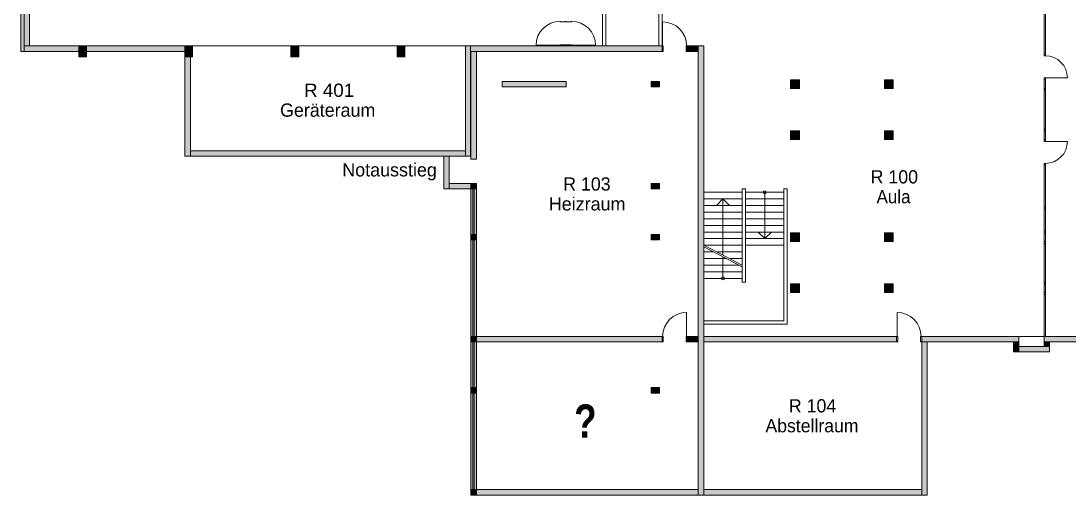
# Model space of a CAD drawing. Header units: inches. Extents: x 4292 to 112850, y 1657 to 73995.
# Drawn here: x 15590 to 63007, y 11840 to 33307 of the extents above; entities that cross this region are included whole.
import ezdxf

# ---------------------------------------------------------------- set-up
doc = ezdxf.new("R2010")
doc.units = ezdxf.units.IN
doc.header["$LTSCALE"] = 300
doc.header["$MEASUREMENT"] = 0
doc.linetypes.add('Volllinie', pattern=[0])
doc.layers.add('Grundebene', color=7, linetype='Continuous')
doc.styles.add('ARIAL', font='arial.ttf', dxfattribs={"height": 0.2})
doc.styles.add('ARIAL-FETT', font='arialbd.ttf', dxfattribs={"height": 0.2})

# ---------------------------------------------------------------- blocks, each defined once
blk = doc.blocks.new('Color_Area-B')
at = {"layer": 'Grundebene', "true_color": 0x000000, "transparency": 33554687}
blk.add_hatch(color=18, dxfattribs=at).paths.add_polyline_path([(44595, 32180), (35930, 32180), (35930, 31930), (44595, 31930)], flags=0)
at = {"layer": 'Grundebene', "color": 18, "linetype": 'Volllinie', "lineweight": 13, "true_color": 0x000000}
blk.add_lwpolyline([(44595, 32180), (35930, 32180), (35930, 31930), (44595, 31930), (44595, 32180)], dxfattribs=at)
blk = doc.blocks.new('Color_Area-D')
at = {"layer": 'Grundebene', "true_color": 0x000000, "transparency": 33554687}
blk.add_hatch(color=18, dxfattribs=at).paths.add_polyline_path([(46230, 32180), (45730, 32180), (45730, 31930), (46230, 31930)], flags=0)
at = {"layer": 'Grundebene', "color": 18, "linetype": 'Volllinie', "lineweight": 13, "true_color": 0x000000}
blk.add_lwpolyline([(46230, 32180), (45730, 32180), (45730, 31930), (46230, 31930), (46230, 32180)], dxfattribs=at)
blk = doc.blocks.new('Color_Area-AF')
at = {"layer": 'Grundebene', "true_color": 0x000000, "transparency": 33554687}
blk.add_hatch(color=18, dxfattribs=at).paths.add_polyline_path([(15730, 38960), (15730, 32180), (15980, 32180), (15980, 38960)], flags=0)
at = {"layer": 'Grundebene', "color": 18, "linetype": 'Volllinie', "lineweight": 13, "true_color": 0x000000}
blk.add_lwpolyline([(15730, 38960), (15730, 32180), (15980, 32180), (15980, 38960), (15730, 38960)], dxfattribs=at)
blk = doc.blocks.new('Color_Area-B1')
at = {"layer": 'Grundebene', "true_color": 0x000000, "transparency": 33554687}
blk.add_hatch(color=18, dxfattribs=at).paths.add_polyline_path([(15730, 31930), (18205, 31930), (18205, 32180), (15730, 32180)], flags=0)
at = {"layer": 'Grundebene', "color": 18, "linetype": 'Volllinie', "lineweight": 13, "true_color": 0x000000}
blk.add_lwpolyline([(15730, 31930), (18205, 31930), (18205, 32180), (15730, 32180), (15730, 31930)], dxfattribs=at)
blk = doc.blocks.new('Color_Area-E5')
at = {"layer": 'Grundebene', "true_color": 0x000000, "transparency": 33554687}
blk.add_hatch(color=18, dxfattribs=at).paths.add_polyline_path([(15590, 38960), (15590, 31930), (15730, 31930), (15730, 38960)], flags=0)
at = {"layer": 'Grundebene', "color": 18, "linetype": 'Volllinie', "lineweight": 13, "true_color": 0x000000}
blk.add_lwpolyline([(15590, 38960), (15590, 31930), (15730, 31930), (15730, 38960), (15590, 38960)], dxfattribs=at)
blk = doc.blocks.new('Color_Area-11B')
at = {"layer": 'Grundebene', "true_color": 0x000000, "transparency": 33554687}
blk.add_hatch(color=18, dxfattribs=at).paths.add_polyline_path([(18205, 31680), (18555, 31680), (18555, 32180), (18205, 32180)], flags=0)
at = {"layer": 'Grundebene', "color": 18, "linetype": 'Volllinie', "lineweight": 13, "true_color": 0x000000}
blk.add_lwpolyline([(18205, 31680), (18555, 31680), (18555, 32180), (18205, 32180), (18205, 31680)], dxfattribs=at)
blk = doc.blocks.new('Color_Area-127')
at = {"layer": 'Grundebene', "true_color": 0x000000, "transparency": 33554687}
blk.add_hatch(color=18, dxfattribs=at).paths.add_polyline_path([(23005, 31680), (23355, 31680), (23355, 32180), (23005, 32180)], flags=0)
at = {"layer": 'Grundebene', "color": 18, "linetype": 'Volllinie', "lineweight": 13, "true_color": 0x000000}
blk.add_lwpolyline([(23005, 31680), (23355, 31680), (23355, 32180), (23005, 32180), (23005, 31680)], dxfattribs=at)
blk = doc.blocks.new('Color_Area-129')
at = {"layer": 'Grundebene', "true_color": 0x000000, "transparency": 33554687}
blk.add_hatch(color=18, dxfattribs=at).paths.add_polyline_path([(27805, 31680), (28155, 31680), (28155, 32180), (27805, 32180)], flags=0)
at = {"layer": 'Grundebene', "color": 18, "linetype": 'Volllinie', "lineweight": 13, "true_color": 0x000000}
blk.add_lwpolyline([(27805, 31680), (28155, 31680), (28155, 32180), (27805, 32180), (27805, 31680)], dxfattribs=at)
blk = doc.blocks.new('Color_Area-12B')
at = {"layer": 'Grundebene', "true_color": 0x000000, "transparency": 33554687}
blk.add_hatch(color=18, dxfattribs=at).paths.add_polyline_path([(32605, 31680), (32955, 31680), (32955, 32180), (32605, 32180)], flags=0)
at = {"layer": 'Grundebene', "color": 18, "linetype": 'Volllinie', "lineweight": 13, "true_color": 0x000000}
blk.add_lwpolyline([(32605, 31680), (32955, 31680), (32955, 32180), (32605, 32180), (32605, 31680)], dxfattribs=at)
blk = doc.blocks.new('Color_Area-16F')
at = {"layer": 'Grundebene', "true_color": 0x000000, "transparency": 33554687}
blk.add_hatch(color=18, dxfattribs=at).paths.add_polyline_path([(46480, 18770), (55205, 18770), (55205, 19020), (46480, 19020)], flags=0)
at = {"layer": 'Grundebene', "color": 18, "linetype": 'Volllinie', "lineweight": 13, "true_color": 0x000000}
blk.add_lwpolyline([(46480, 18770), (55205, 18770), (55205, 19020), (46480, 19020), (46480, 18770)], dxfattribs=at)
blk = doc.blocks.new('Color_Area-171')
at = {"layer": 'Grundebene', "true_color": 0x000000, "transparency": 33554687}
blk.add_hatch(color=18, dxfattribs=at).paths.add_polyline_path([(56340, 18770), (60740, 18770), (60740, 19020), (56340, 19020)], flags=0)
at = {"layer": 'Grundebene', "color": 18, "linetype": 'Volllinie', "lineweight": 13, "true_color": 0x000000}
blk.add_lwpolyline([(56340, 18770), (60740, 18770), (60740, 19020), (56340, 19020), (56340, 18770)], dxfattribs=at)
blk = doc.blocks.new('Color_Area-173')
at = {"layer": 'Grundebene', "true_color": 0x000000, "transparency": 33554687}
blk.add_hatch(color=18, dxfattribs=at).paths.add_polyline_path([(46480, 11840), (46480, 32180), (46230, 32180), (46230, 11840)], flags=0)
at = {"layer": 'Grundebene', "color": 18, "linetype": 'Volllinie', "lineweight": 13, "true_color": 0x000000}
blk.add_lwpolyline([(46480, 11840), (46480, 32180), (46230, 32180), (46230, 11840), (46480, 11840)], dxfattribs=at)
blk = doc.blocks.new('Color_Area-175')
at = {"layer": 'Grundebene', "true_color": 0x000000, "transparency": 33554687}
blk.add_hatch(color=18, dxfattribs=at).paths.add_polyline_path([(36200, 18770), (36200, 19020), (35950, 19020), (35950, 18770)], flags=0)
at = {"layer": 'Grundebene', "color": 18, "linetype": 'Volllinie', "lineweight": 13, "true_color": 0x000000}
blk.add_lwpolyline([(36200, 18770), (36200, 19020), (35950, 19020), (35950, 18770), (36200, 18770)], dxfattribs=at)
blk = doc.blocks.new('Color_Area-177')
at = {"layer": 'Grundebene', "true_color": 0x000000, "transparency": 33554687}
blk.add_hatch(color=18, dxfattribs=at).paths.add_polyline_path([(36200, 27055), (36200, 31930), (35950, 31930), (35950, 27055)], flags=0)
at = {"layer": 'Grundebene', "color": 18, "linetype": 'Volllinie', "lineweight": 13, "true_color": 0x000000}
blk.add_lwpolyline([(36200, 27055), (36200, 31930), (35950, 31930), (35950, 27055), (36200, 27055)], dxfattribs=at)
blk = doc.blocks.new('Color_Area-179')
at = {"layer": 'Grundebene', "true_color": 0x000000, "transparency": 33554687}
blk.add_hatch(color=18, dxfattribs=at).paths.add_polyline_path([(36200, 16710), (36200, 18770), (35950, 18770), (35950, 16710)], flags=0)
at = {"layer": 'Grundebene', "color": 18, "linetype": 'Volllinie', "lineweight": 13, "true_color": 0x000000}
blk.add_lwpolyline([(36200, 16710), (36200, 18770), (35950, 18770), (35950, 16710), (36200, 16710)], dxfattribs=at)
blk = doc.blocks.new('Color_Area-17B')
at = {"layer": 'Grundebene', "true_color": 0x000000, "transparency": 33554687}
blk.add_hatch(color=18, dxfattribs=at).paths.add_polyline_path([(36200, 12090), (36200, 16460), (35950, 16460), (35950, 12090)], flags=0)
at = {"layer": 'Grundebene', "color": 18, "linetype": 'Volllinie', "lineweight": 13, "true_color": 0x000000}
blk.add_lwpolyline([(36200, 12090), (36200, 16460), (35950, 16460), (35950, 12090), (36200, 12090)], dxfattribs=at)
blk = doc.blocks.new('Color_Area-17D')
at = {"layer": 'Grundebene', "true_color": 0x000000, "transparency": 33554687}
blk.add_hatch(color=18, dxfattribs=at).paths.add_polyline_path([(35950, 23640), (36200, 23640), (36200, 25700), (35950, 25700)], flags=0)
at = {"layer": 'Grundebene', "color": 18, "linetype": 'Volllinie', "lineweight": 13, "true_color": 0x000000}
blk.add_lwpolyline([(35950, 23640), (36200, 23640), (36200, 25700), (35950, 25700), (35950, 23640)], dxfattribs=at)
blk = doc.blocks.new('Color_Area-17F')
at = {"layer": 'Grundebene', "true_color": 0x000000, "transparency": 33554687}
blk.add_hatch(color=18, dxfattribs=at).paths.add_polyline_path([(35950, 23390), (35950, 19020), (36200, 19020), (36200, 23390)], flags=0)
at = {"layer": 'Grundebene', "color": 18, "linetype": 'Volllinie', "lineweight": 13, "true_color": 0x000000}
blk.add_lwpolyline([(35950, 23390), (35950, 19020), (36200, 19020), (36200, 23390), (35950, 23390)], dxfattribs=at)
blk = doc.blocks.new('Color_Area-181')
at = {"layer": 'Grundebene', "true_color": 0x000000, "transparency": 33554687}
blk.add_hatch(color=18, dxfattribs=at).paths.add_polyline_path([(44595, 19020), (36200, 19020), (36200, 18770), (44595, 18770)], flags=0)
at = {"layer": 'Grundebene', "color": 18, "linetype": 'Volllinie', "lineweight": 13, "true_color": 0x000000}
blk.add_lwpolyline([(44595, 19020), (36200, 19020), (36200, 18770), (44595, 18770), (44595, 19020)], dxfattribs=at)
blk = doc.blocks.new('Color_Area-183')
at = {"layer": 'Grundebene', "true_color": 0x000000, "transparency": 33554687}
blk.add_hatch(color=18, dxfattribs=at).paths.add_polyline_path([(46230, 19020), (45730, 19020), (45730, 18770), (46230, 18770)], flags=0)
at = {"layer": 'Grundebene', "color": 18, "linetype": 'Volllinie', "lineweight": 13, "true_color": 0x000000}
blk.add_lwpolyline([(46230, 19020), (45730, 19020), (45730, 18770), (46230, 18770), (46230, 19020)], dxfattribs=at)
blk = doc.blocks.new('Color_Area-185')
at = {"layer": 'Grundebene', "true_color": 0x000000, "transparency": 33554687}
blk.add_hatch(color=18, dxfattribs=at).paths.add_polyline_path([(34970, 25700), (35950, 25700), (35950, 25950), (34970, 25950)], flags=0)
at = {"layer": 'Grundebene', "color": 18, "linetype": 'Volllinie', "lineweight": 13, "true_color": 0x000000}
blk.add_lwpolyline([(34970, 25700), (35950, 25700), (35950, 25950), (34970, 25950), (34970, 25700)], dxfattribs=at)
blk = doc.blocks.new('Color_Area-187')
at = {"layer": 'Grundebene', "true_color": 0x000000, "transparency": 33554687}
blk.add_hatch(color=18, dxfattribs=at).paths.add_polyline_path([(36200, 25700), (36200, 25950), (35950, 25950), (35950, 25700)], flags=0)
at = {"layer": 'Grundebene', "color": 18, "linetype": 'Volllinie', "lineweight": 13, "true_color": 0x000000}
blk.add_lwpolyline([(36200, 25700), (36200, 25950), (35950, 25950), (35950, 25700), (36200, 25700)], dxfattribs=at)
blk = doc.blocks.new('Color_Area-189')
at = {"layer": 'Grundebene', "true_color": 0x000000, "transparency": 33554687}
blk.add_hatch(color=18, dxfattribs=at).paths.add_polyline_path([(23255, 27180), (35700, 27180), (35700, 27430), (23255, 27430)], flags=0)
at = {"layer": 'Grundebene', "color": 18, "linetype": 'Volllinie', "lineweight": 13, "true_color": 0x000000}
blk.add_lwpolyline([(23255, 27180), (35700, 27180), (35700, 27430), (23255, 27430), (23255, 27180)], dxfattribs=at)
blk = doc.blocks.new('Color_Area-18B')
at = {"layer": 'Grundebene', "true_color": 0x000000, "transparency": 33554687}
blk.add_hatch(color=18, dxfattribs=at).paths.add_polyline_path([(34720, 27180), (34720, 25700), (34970, 25700), (34970, 27180)], flags=0)
at = {"layer": 'Grundebene', "color": 18, "linetype": 'Volllinie', "lineweight": 13, "true_color": 0x000000}
blk.add_lwpolyline([(34720, 27180), (34720, 25700), (34970, 25700), (34970, 27180), (34720, 27180)], dxfattribs=at)
blk = doc.blocks.new('Color_Area-197')
at = {"layer": 'Grundebene', "true_color": 0x000000, "transparency": 33554687}
blk.add_hatch(color=18, dxfattribs=at).paths.add_polyline_path([(61875, 18770), (63730, 18770), (63730, 19020), (61875, 19020)], flags=0)
at = {"layer": 'Grundebene', "color": 18, "linetype": 'Volllinie', "lineweight": 13, "true_color": 0x000000}
blk.add_lwpolyline([(61875, 18770), (63730, 18770), (63730, 19020), (61875, 19020), (61875, 18770)], dxfattribs=at)
blk = doc.blocks.new('Color_Area-1B7')
at = {"layer": 'Grundebene', "true_color": 0x000000, "transparency": 33554687}
blk.add_hatch(color=18, dxfattribs=at).paths.add_polyline_path([(55055, 23315), (55055, 23715), (54655, 23715), (54655, 23315)], flags=0)
at = {"layer": 'Grundebene', "color": 18, "linetype": 'Volllinie', "lineweight": 13, "true_color": 0x000000}
blk.add_lwpolyline([(55055, 23315), (55055, 23715), (54655, 23715), (54655, 23315), (55055, 23315)], dxfattribs=at)
blk = doc.blocks.new('Color_Area-1B9')
at = {"layer": 'Grundebene', "true_color": 0x000000, "transparency": 33554687}
blk.add_hatch(color=18, dxfattribs=at).paths.add_polyline_path([(54655, 21405), (54655, 21005), (55055, 21005), (55055, 21405)], flags=0)
at = {"layer": 'Grundebene', "color": 18, "linetype": 'Volllinie', "lineweight": 13, "true_color": 0x000000}
blk.add_lwpolyline([(54655, 21405), (54655, 21005), (55055, 21005), (55055, 21405), (54655, 21405)], dxfattribs=at)
blk = doc.blocks.new('Color_Area-1BB')
at = {"layer": 'Grundebene', "true_color": 0x000000, "transparency": 33554687}
blk.add_hatch(color=18, dxfattribs=at).paths.add_polyline_path([(50805, 23315), (50805, 23715), (50405, 23715), (50405, 23315)], flags=0)
at = {"layer": 'Grundebene', "color": 18, "linetype": 'Volllinie', "lineweight": 13, "true_color": 0x000000}
blk.add_lwpolyline([(50805, 23315), (50805, 23715), (50405, 23715), (50405, 23315), (50805, 23315)], dxfattribs=at)
blk = doc.blocks.new('Color_Area-1BD')
at = {"layer": 'Grundebene', "true_color": 0x000000, "transparency": 33554687}
blk.add_hatch(color=18, dxfattribs=at).paths.add_polyline_path([(50805, 21005), (50805, 21405), (50405, 21405), (50405, 21005)], flags=0)
at = {"layer": 'Grundebene', "color": 18, "linetype": 'Volllinie', "lineweight": 13, "true_color": 0x000000}
blk.add_lwpolyline([(50805, 21005), (50805, 21405), (50405, 21405), (50405, 21005), (50805, 21005)], dxfattribs=at)
blk = doc.blocks.new('Color_Area-1C3')
at = {"layer": 'Grundebene', "true_color": 0x000000, "transparency": 33554687}
blk.add_hatch(color=18, dxfattribs=at).paths.add_polyline_path([(55055, 30245), (55055, 30645), (54655, 30645), (54655, 30245)], flags=0)
at = {"layer": 'Grundebene', "color": 18, "linetype": 'Volllinie', "lineweight": 13, "true_color": 0x000000}
blk.add_lwpolyline([(55055, 30245), (55055, 30645), (54655, 30645), (54655, 30245), (55055, 30245)], dxfattribs=at)
blk = doc.blocks.new('Color_Area-1C5')
at = {"layer": 'Grundebene', "true_color": 0x000000, "transparency": 33554687}
blk.add_hatch(color=18, dxfattribs=at).paths.add_polyline_path([(54655, 28335), (54655, 27935), (55055, 27935), (55055, 28335)], flags=0)
at = {"layer": 'Grundebene', "color": 18, "linetype": 'Volllinie', "lineweight": 13, "true_color": 0x000000}
blk.add_lwpolyline([(54655, 28335), (54655, 27935), (55055, 27935), (55055, 28335), (54655, 28335)], dxfattribs=at)
blk = doc.blocks.new('Color_Area-1C7')
at = {"layer": 'Grundebene', "true_color": 0x000000, "transparency": 33554687}
blk.add_hatch(color=18, dxfattribs=at).paths.add_polyline_path([(50805, 30245), (50805, 30645), (50405, 30645), (50405, 30245)], flags=0)
at = {"layer": 'Grundebene', "color": 18, "linetype": 'Volllinie', "lineweight": 13, "true_color": 0x000000}
blk.add_lwpolyline([(50805, 30245), (50805, 30645), (50405, 30645), (50405, 30245), (50805, 30245)], dxfattribs=at)
blk = doc.blocks.new('Color_Area-1C9')
at = {"layer": 'Grundebene', "true_color": 0x000000, "transparency": 33554687}
blk.add_hatch(color=18, dxfattribs=at).paths.add_polyline_path([(50805, 27935), (50805, 28335), (50405, 28335), (50405, 27935)], flags=0)
at = {"layer": 'Grundebene', "color": 18, "linetype": 'Volllinie', "lineweight": 13, "true_color": 0x000000}
blk.add_lwpolyline([(50805, 27935), (50805, 28335), (50405, 28335), (50405, 27935), (50805, 27935)], dxfattribs=at)
blk = doc.blocks.new('Color_Area-1DB')
at = {"layer": 'Grundebene', "true_color": 0x000000, "transparency": 33554687}
blk.add_hatch(color=18, dxfattribs=at).paths.add_polyline_path([(18555, 31930), (23005, 31930), (23005, 32180), (18555, 32180)], flags=0)
at = {"layer": 'Grundebene', "color": 18, "linetype": 'Volllinie', "lineweight": 13, "true_color": 0x000000}
blk.add_lwpolyline([(18555, 31930), (23005, 31930), (23005, 32180), (18555, 32180), (18555, 31930)], dxfattribs=at)
blk = doc.blocks.new('Color_Area-1DF')
at = {"layer": 'Grundebene', "true_color": 0x000000, "transparency": 33554687}
blk.add_hatch(color=18, dxfattribs=at).paths.add_polyline_path([(23005, 31680), (23005, 27180), (23255, 27180), (23255, 31680)], flags=0)
at = {"layer": 'Grundebene', "color": 18, "linetype": 'Volllinie', "lineweight": 13, "true_color": 0x000000}
blk.add_lwpolyline([(23005, 31680), (23005, 27180), (23255, 27180), (23255, 31680), (23005, 31680)], dxfattribs=at)
blk = doc.blocks.new('Color_Area-1E1')
at = {"layer": 'Grundebene', "true_color": 0x000000, "transparency": 33554687}
blk.add_hatch(color=18, dxfattribs=at).paths.add_polyline_path([(44480, 25700), (44480, 25950), (44095, 25950), (44095, 25700)], flags=0)
at = {"layer": 'Grundebene', "color": 18, "linetype": 'Volllinie', "lineweight": 13, "true_color": 0x000000}
blk.add_lwpolyline([(44480, 25700), (44480, 25950), (44095, 25950), (44095, 25700), (44480, 25700)], dxfattribs=at)
blk = doc.blocks.new('Color_Area-1E3')
at = {"layer": 'Grundebene', "true_color": 0x000000, "transparency": 33554687}
blk.add_hatch(color=18, dxfattribs=at).paths.add_polyline_path([(44480, 23390), (44480, 23640), (44095, 23640), (44095, 23390)], flags=0)
at = {"layer": 'Grundebene', "color": 18, "linetype": 'Volllinie', "lineweight": 13, "true_color": 0x000000}
blk.add_lwpolyline([(44480, 23390), (44480, 23640), (44095, 23640), (44095, 23390), (44480, 23390)], dxfattribs=at)
blk = doc.blocks.new('Color_Area-1E5')
at = {"layer": 'Grundebene', "true_color": 0x000000, "transparency": 33554687}
blk.add_hatch(color=18, dxfattribs=at).paths.add_polyline_path([(44480, 16460), (44480, 16710), (44095, 16710), (44095, 16460)], flags=0)
at = {"layer": 'Grundebene', "color": 18, "linetype": 'Volllinie', "lineweight": 13, "true_color": 0x000000}
blk.add_lwpolyline([(44480, 16460), (44480, 16710), (44095, 16710), (44095, 16460), (44480, 16460)], dxfattribs=at)
blk = doc.blocks.new('Color_Area-1E7')
at = {"layer": 'Grundebene', "true_color": 0x000000, "transparency": 33554687}
blk.add_hatch(color=18, dxfattribs=at).paths.add_polyline_path([(35700, 32180), (35700, 27180), (35930, 27180), (35930, 32180)], flags=0)
at = {"layer": 'Grundebene', "color": 18, "linetype": 'Volllinie', "lineweight": 13, "true_color": 0x000000}
blk.add_lwpolyline([(35700, 32180), (35700, 27180), (35930, 27180), (35930, 32180), (35700, 32180)], dxfattribs=at)
blk = doc.blocks.new('Color_Area-1E9')
at = {"layer": 'Grundebene', "true_color": 0x000000, "transparency": 33554687}
blk.add_hatch(color=18, dxfattribs=at).paths.add_polyline_path([(44480, 30320), (44480, 30570), (44095, 30570), (44095, 30320)], flags=0)
at = {"layer": 'Grundebene', "color": 18, "linetype": 'Volllinie', "lineweight": 13, "true_color": 0x000000}
blk.add_lwpolyline([(44480, 30320), (44480, 30570), (44095, 30570), (44095, 30320), (44480, 30320)], dxfattribs=at)
blk = doc.blocks.new('Color_Area-1EB')
at = {"layer": 'Grundebene', "true_color": 0x000000, "transparency": 33554687}
blk.add_hatch(color=18, dxfattribs=at).paths.add_polyline_path([(40250, 30570), (37355, 30570), (37355, 30320), (40250, 30320)], flags=0)
at = {"layer": 'Grundebene', "color": 18, "linetype": 'Volllinie', "lineweight": 13, "true_color": 0x000000}
blk.add_lwpolyline([(40250, 30570), (37355, 30570), (37355, 30320), (40250, 30320), (40250, 30570)], dxfattribs=at)
blk = doc.blocks.new('Color_Area-1ED')
at = {"layer": 'Grundebene', "true_color": 0x000000, "transparency": 33554687}
blk.add_hatch(color=18, dxfattribs=at).paths.add_polyline_path([(36200, 16460), (36200, 16710), (35950, 16710), (35950, 16460)], flags=0)
at = {"layer": 'Grundebene', "color": 18, "linetype": 'Volllinie', "lineweight": 13, "true_color": 0x000000}
blk.add_lwpolyline([(36200, 16460), (36200, 16710), (35950, 16710), (35950, 16460), (36200, 16460)], dxfattribs=at)
blk = doc.blocks.new('Color_Area-1EF')
at = {"layer": 'Grundebene', "true_color": 0x000000, "transparency": 33554687}
blk.add_hatch(color=18, dxfattribs=at).paths.add_polyline_path([(36200, 11840), (46230, 11840), (46230, 12090), (36200, 12090)], flags=0)
at = {"layer": 'Grundebene', "color": 18, "linetype": 'Volllinie', "lineweight": 13, "true_color": 0x000000}
blk.add_lwpolyline([(36200, 11840), (46230, 11840), (46230, 12090), (36200, 12090), (36200, 11840)], dxfattribs=at)
blk = doc.blocks.new('Color_Area-1F1')
at = {"layer": 'Grundebene', "true_color": 0x000000, "transparency": 33554687}
blk.add_hatch(color=18, dxfattribs=at).paths.add_polyline_path([(56340, 11840), (56340, 12090), (46480, 12090), (46480, 11840)], flags=0)
at = {"layer": 'Grundebene', "color": 18, "linetype": 'Volllinie', "lineweight": 13, "true_color": 0x000000}
blk.add_lwpolyline([(56340, 11840), (56340, 12090), (46480, 12090), (46480, 11840), (56340, 11840)], dxfattribs=at)
blk = doc.blocks.new('Color_Area-1F3')
at = {"layer": 'Grundebene', "true_color": 0x000000, "transparency": 33554687}
blk.add_hatch(color=18, dxfattribs=at).paths.add_polyline_path([(36200, 11840), (36200, 12090), (35950, 12090), (35950, 11840)], flags=0)
at = {"layer": 'Grundebene', "color": 18, "linetype": 'Volllinie', "lineweight": 13, "true_color": 0x000000}
blk.add_lwpolyline([(36200, 11840), (36200, 12090), (35950, 12090), (35950, 11840), (36200, 11840)], dxfattribs=at)
blk = doc.blocks.new('Color_Area-213')
at = {"layer": 'Grundebene', "true_color": 0x000000, "transparency": 33554687}
blk.add_hatch(color=18, dxfattribs=at).paths.add_polyline_path([(36200, 23390), (36200, 23640), (35950, 23640), (35950, 23390)], flags=0)
at = {"layer": 'Grundebene', "color": 18, "linetype": 'Volllinie', "lineweight": 13, "true_color": 0x000000}
blk.add_lwpolyline([(36200, 23390), (36200, 23640), (35950, 23640), (35950, 23390), (36200, 23390)], dxfattribs=at)
blk = doc.blocks.new('Color_Area-215')
at = {"layer": 'Grundebene', "true_color": 0x000000, "transparency": 33554687}
blk.add_hatch(color=18, dxfattribs=at).paths.add_polyline_path([(60490, 18770), (60490, 18320), (60740, 18320), (60740, 18770)], flags=0)
at = {"layer": 'Grundebene', "color": 18, "linetype": 'Volllinie', "lineweight": 13, "true_color": 0x000000}
blk.add_lwpolyline([(60490, 18770), (60490, 18320), (60740, 18320), (60740, 18770), (60490, 18770)], dxfattribs=at)
blk = doc.blocks.new('Color_Area-217')
at = {"layer": 'Grundebene', "true_color": 0x000000, "transparency": 33554687}
blk.add_hatch(color=18, dxfattribs=at).paths.add_polyline_path([(62125, 18570), (60740, 18570), (60740, 18320), (62125, 18320)], flags=0)
at = {"layer": 'Grundebene', "color": 18, "linetype": 'Volllinie', "lineweight": 13, "true_color": 0x000000}
blk.add_lwpolyline([(62125, 18570), (60740, 18570), (60740, 18320), (62125, 18320), (62125, 18570)], dxfattribs=at)
blk = doc.blocks.new('Color_Area-219')
at = {"layer": 'Grundebene', "true_color": 0x000000, "transparency": 33554687}
blk.add_hatch(color=18, dxfattribs=at).paths.add_polyline_path([(61875, 18770), (61875, 18570), (62125, 18570), (62125, 18770)], flags=0)
at = {"layer": 'Grundebene', "color": 18, "linetype": 'Volllinie', "lineweight": 13, "true_color": 0x000000}
blk.add_lwpolyline([(61875, 18770), (61875, 18570), (62125, 18570), (62125, 18770), (61875, 18770)], dxfattribs=at)
blk = doc.blocks.new('Color_Area-21B')
at = {"layer": 'Grundebene', "true_color": 0x000000, "transparency": 33554687}
blk.add_hatch(color=18, dxfattribs=at).paths.add_polyline_path([(56340, 18770), (56340, 11840), (56590, 11840), (56590, 18770)], flags=0)
at = {"layer": 'Grundebene', "color": 18, "linetype": 'Volllinie', "lineweight": 13, "true_color": 0x000000}
blk.add_lwpolyline([(56340, 18770), (56340, 11840), (56590, 11840), (56590, 18770), (56340, 18770)], dxfattribs=at)

msp = doc.modelspace()

# ---------------------------------------------------------------- linework, layer by layer
at = {"layer": 'Grundebene', "color": 18, "linetype": 'Volllinie', "lineweight": 13, "true_color": 0x000000}
for p, q in [((15730, 38960), (15730, 32180)), ((15730, 32180), (15730, 38960)), ((15980, 32180), (15980, 38960)), ((15590, 38820), (15590, 31930)), ((61875, 31725), (61875, 35345)), ((61935, 31725), (61935, 35345)), ((41905, 33855), (41905, 32180)), ((42055, 33705), (42055, 32180)), ((44445, 33705), (44445, 32180)), ((44595, 33855), (44595, 32180)), ((39980, 33299), (39980, 33264)), ((39980, 33264), (40230, 33264)), ((40230, 33264), (40230, 33299)), ((40250, 33265), (40250, 33300)), ((40500, 33265), (40250, 33265)), ((40500, 33300), (40500, 33265)), ((44620, 32180), (44620, 33265)), ((15590, 31930), (15730, 31930)), ((15730, 32180), (15730, 31930)), ((15730, 31930), (15730, 32180)), ((15730, 31930), (18205, 31930)), ((36000, 32180), (15930, 32180)), ((18205, 32180), (15980, 32180)), ((18205, 31930), (18205, 32180)), ((18555, 32180), (18205, 32180)), ((18205, 32180), (18205, 31680)), ((18555, 31680), (18555, 32180)), ((23005, 32180), (18555, 32180)), ((18555, 32180), (18555, 31930)), ((18555, 31930), (23005, 31930)), ((23355, 32180), (23005, 32180)), ((23005, 32180), (23005, 31680)), ((23005, 31930), (23005, 32180)), ((23355, 31680), (23355, 32180)), ((28155, 32180), (27805, 32180)), ((27805, 32180), (27805, 31680)), ((28155, 31680), (28155, 32180)), ((32955, 32180), (32605, 32180)), ((32605, 32180), (32605, 31680)), ((32955, 31680), (32955, 32180)), ((35700, 32180), (35700, 27430)), ((35930, 32180), (35700, 32180)), ((39980, 32180), (35930, 32180)), ((35930, 31930), (35950, 31930)), ((35930, 27180), (35930, 31930)), ((35950, 31930), (36200, 31930)), ((36200, 31930), (35950, 31930)), ((35950, 31930), (35950, 27055)), ((36200, 31930), (44595, 31930)), ((36200, 27055), (36200, 31930)), ((39980, 32205), (38896, 32205)), ((39980, 32195), (39980, 32230)), ((39980, 32230), (40230, 32230)), ((40230, 32180), (39980, 32180)), ((40230, 32230), (40230, 32195)), ((44595, 32180), (40230, 32180)), ((40500, 32231), (40250, 32231)), ((40250, 32231), (40250, 32196)), ((40500, 32196), (40500, 32231)), ((41584, 32206), (40500, 32206)), ((44595, 32180), (44595, 31930)), ((44610, 32180), (44645, 32180)), ((44645, 31930), (44610, 31930)), ((44645, 32180), (44645, 31930)), ((45715, 32180), (45680, 32180)), ((45680, 32180), (45680, 31930)), ((45680, 31930), (45715, 31930)), ((45730, 31930), (45730, 32180)), ((46230, 32180), (45730, 32180)), ((45730, 31930), (46230, 31930)), ((46480, 32180), (46230, 32180)), ((46230, 31930), (46230, 19020)), ((46480, 19020), (46480, 32180)), ((61935, 31805), (61875, 31805)), ((61875, 31805), (61875, 31725)), ((61935, 31725), (61935, 31805)), ((18205, 31680), (18555, 31680)), ((23005, 31680), (23355, 31680)), ((23005, 31680), (23005, 27180)), ((23255, 31680), (23005, 31680)), ((23255, 27430), (23255, 31680)), ((27805, 31680), (28155, 31680)), ((32605, 31680), (32955, 31680)), ((61875, 31725), (61935, 31725)), ((40250, 30570), (37355, 30570)), ((37355, 30570), (37355, 30320)), ((40250, 30320), (40250, 30570)), ((44480, 30570), (44095, 30570)), ((44095, 30570), (44095, 30320)), ((44480, 30570), (44095, 30570)), ((44095, 30570), (44095, 30320)), ((44480, 30320), (44480, 30570)), ((44480, 30320), (44480, 30570)), ((50805, 30645), (50405, 30645)), ((50405, 30645), (50405, 30245)), ((50805, 30245), (50805, 30645)), ((55055, 30645), (54655, 30645)), ((54655, 30645), (54655, 30245)), ((55055, 30245), (55055, 30645)), ((61935, 30725), (61875, 30725)), ((61875, 30725), (61875, 30645)), ((61875, 27855), (61875, 30725)), ((61875, 30645), (61935, 30645)), ((61935, 30645), (61935, 30725)), ((61935, 30725), (62935, 30725)), ((61935, 27855), (61935, 30725)), ((37355, 30320), (40250, 30320)), ((44095, 30320), (44480, 30320)), ((44095, 30320), (44480, 30320)), ((50405, 30245), (50805, 30245)), ((54655, 30245), (55055, 30245)), ((61935, 30245), (61875, 30245)), ((61875, 30245), (61875, 30165)), ((61875, 30165), (61935, 30165)), ((61935, 30165), (61935, 30245)), ((50805, 28335), (50405, 28335)), ((50405, 28335), (50405, 27935)), ((50805, 27935), (50805, 28335)), ((54655, 28335), (54655, 27935)), ((55055, 28335), (54655, 28335)), ((55055, 27935), (55055, 28335)), ((61935, 28415), (61875, 28415)), ((61875, 28415), (61875, 28335)), ((61875, 28335), (61935, 28335)), ((61935, 28335), (61935, 28415)), ((50405, 27935), (50805, 27935)), ((54655, 27935), (55055, 27935)), ((61935, 27935), (61875, 27935)), ((61875, 27935), (61875, 27855)), ((61875, 27855), (61935, 27855)), ((61935, 27855), (61935, 27935)), ((61935, 27855), (62935, 27855)), ((23005, 27180), (23255, 27180)), ((35700, 27430), (23255, 27430)), ((23255, 27180), (34720, 27180)), ((34720, 27180), (34970, 27180)), ((34720, 27180), (34720, 25700)), ((34970, 27180), (34720, 27180)), ((34970, 27180), (35700, 27180)), ((34970, 25950), (34970, 27180)), ((35700, 27180), (35930, 27180)), ((36200, 27055), (35950, 27055)), ((61875, 26855), (61875, 26775)), ((61935, 26855), (61875, 26855)), ((61875, 19020), (61875, 26855)), ((61875, 26775), (61935, 26775)), ((61935, 26775), (61935, 26855)), ((61935, 19020), (61935, 26855)), ((34720, 25700), (34970, 25700)), ((35950, 25950), (34970, 25950)), ((34970, 25700), (35950, 25700)), ((35950, 25700), (35950, 25950)), ((36200, 25950), (35950, 25950)), ((35950, 25950), (35950, 25700)), ((36200, 25700), (35950, 25700)), ((35950, 25700), (35950, 23640)), ((35950, 25700), (36200, 25700)), ((36090, 25700), (36030, 25700)), ((36030, 25700), (36030, 23640)), ((36090, 23640), (36090, 25700)), ((36200, 25700), (36200, 25950)), ((36200, 23640), (36200, 25700)), ((44480, 25950), (44095, 25950)), ((44095, 25950), (44095, 25700)), ((44480, 25950), (44095, 25950)), ((44095, 25950), (44095, 25700)), ((44095, 25700), (44480, 25700)), ((44095, 25700), (44480, 25700)), ((44480, 25700), (44480, 25950)), ((44480, 25700), (44480, 25950)), ((48220, 25700), (48370, 25700)), ((48220, 25700), (48220, 21480)), ((48370, 25700), (48370, 21480)), ((50255, 25700), (50105, 25700)), ((50105, 25700), (50105, 19730)), ((50255, 19580), (50255, 25700)), ((48220, 25550), (46480, 25550)), ((48220, 25550), (46480, 25550)), ((48220, 25250), (46480, 25250)), ((47350, 25250), (47050, 24950)), ((47350, 25250), (47650, 24950)), ((47350, 22700), (47350, 25250)), ((50105, 25550), (48370, 25550)), ((50105, 25250), (48370, 25250)), ((49240, 25550), (49240, 23450)), ((48220, 24950), (46480, 24950)), ((50105, 24950), (48370, 24950)), ((61935, 24875), (61875, 24875)), ((61875, 24875), (61875, 24795)), ((61875, 24795), (61935, 24795)), ((61935, 24795), (61935, 24875)), ((48220, 24650), (46480, 24650)), ((48220, 24350), (46480, 24350)), ((50105, 24650), (48370, 24650)), ((50105, 24350), (48370, 24350)), ((48220, 24050), (46480, 24050)), ((48220, 23750), (46480, 23750)), ((50105, 24050), (48370, 24050)), ((50105, 23750), (48370, 23750)), ((49240, 23450), (48940, 23750)), ((49240, 23450), (49540, 23750)), ((50805, 23715), (50405, 23715)), ((50405, 23715), (50405, 23315)), ((50805, 23315), (50805, 23715)), ((55055, 23715), (54655, 23715)), ((54655, 23715), (54655, 23315)), ((55055, 23315), (55055, 23715)), ((61935, 23795), (61875, 23795)), ((61875, 23795), (61875, 23715)), ((61875, 23715), (61935, 23715)), ((61935, 23715), (61935, 23795)), ((35950, 23640), (36200, 23640)), ((36200, 23640), (35950, 23640)), ((35950, 23640), (35950, 23390)), ((36200, 23390), (35950, 23390)), ((35950, 23390), (35950, 19020)), ((35950, 23390), (36200, 23390)), ((36030, 23640), (36090, 23640)), ((36090, 23390), (36030, 23390)), ((36030, 23390), (36030, 19020)), ((36090, 19020), (36090, 23390)), ((36200, 23390), (36200, 23640)), ((36200, 19020), (36200, 23390)), ((44480, 23640), (44095, 23640)), ((44095, 23640), (44095, 23390)), ((44480, 23640), (44095, 23640)), ((44095, 23640), (44095, 23390)), ((44095, 23390), (44480, 23390)), ((44095, 23390), (44480, 23390)), ((44480, 23390), (44480, 23640)), ((44480, 23390), (44480, 23640)), ((48220, 23450), (46480, 23450)), ((50105, 23450), (48370, 23450)), ((50405, 23315), (50805, 23315)), ((54655, 23315), (55055, 23315)), ((61935, 23315), (61875, 23315)), ((61875, 23315), (61875, 23235)), ((61875, 23235), (61935, 23235)), ((61935, 23235), (61935, 23315)), ((48220, 23150), (46480, 23150)), ((46480, 23150), (48220, 22250)), ((46480, 23080), (48220, 22180)), ((46924, 22850), (46480, 22850)), ((48220, 22850), (47060, 22850)), ((50105, 23150), (48370, 23150)), ((47504, 22550), (46480, 22550)), ((47350, 21650), (47350, 22630)), ((48220, 22550), (47640, 22550)), ((48084, 22250), (46480, 22250)), ((48220, 21950), (46480, 21950)), ((48220, 21650), (46480, 21650)), ((48370, 21480), (48220, 21480)), ((50805, 21405), (50405, 21405)), ((50405, 21405), (50405, 21005)), ((50805, 21005), (50805, 21405)), ((54655, 21405), (54655, 21005)), ((55055, 21405), (54655, 21405)), ((55055, 21005), (55055, 21405)), ((61935, 21485), (61875, 21485)), ((61875, 21485), (61875, 21405)), ((61875, 21405), (61935, 21405)), ((61935, 21405), (61935, 21485)), ((50405, 21005), (50805, 21005)), ((54655, 21005), (55055, 21005)), ((61935, 21005), (61875, 21005)), ((61875, 21005), (61875, 20925)), ((61875, 20925), (61935, 20925)), ((61935, 20925), (61935, 21005)), ((45705, 19020), (45705, 20105)), ((55230, 19020), (55230, 20105)), ((50105, 19730), (46480, 19730)), ((50255, 19580), (46480, 19580)), ((36200, 19020), (35950, 19020)), ((35950, 19020), (35950, 18770)), ((35950, 19020), (36200, 19020)), ((36030, 19020), (36090, 19020)), ((36200, 18770), (36200, 19020)), ((44595, 19020), (36200, 19020)), ((36200, 19020), (36200, 18770)), ((44595, 19020), (44595, 18770)), ((44610, 19020), (44645, 19020)), ((44645, 19020), (44645, 18770)), ((45715, 19020), (45680, 19020)), ((45680, 19020), (45680, 18770)), ((45730, 18770), (45730, 19020)), ((46230, 19020), (45730, 19020)), ((46230, 19020), (46230, 18770)), ((46230, 18770), (46230, 19020)), ((55205, 19020), (46480, 19020)), ((46480, 19020), (46480, 18770)), ((46480, 18770), (46480, 19020)), ((55205, 19020), (55205, 18770)), ((55220, 19020), (55255, 19020)), ((55255, 19020), (55255, 18770)), ((56325, 19020), (56290, 19020)), ((56290, 19020), (56290, 18770)), ((56340, 18770), (56340, 19020)), ((60740, 19020), (56340, 19020)), ((61875, 19020), (60740, 19020)), ((60740, 18770), (60740, 19020)), ((61935, 19100), (61875, 19100)), ((61875, 19100), (61875, 19020)), ((61875, 19020), (61935, 19020)), ((63730, 19020), (61875, 19020)), ((61875, 19020), (61875, 18770)), ((61935, 19020), (61935, 19100)), ((35950, 18770), (36200, 18770)), ((36200, 18770), (35950, 18770)), ((35950, 18770), (35950, 16710)), ((36090, 18770), (36030, 18770)), ((36030, 18770), (36030, 16710)), ((36090, 16710), (36090, 18770)), ((36200, 16710), (36200, 18770)), ((36200, 18770), (44595, 18770)), ((44645, 18770), (44610, 18770)), ((45680, 18770), (45715, 18770)), ((45730, 18770), (46230, 18770)), ((46230, 18770), (46230, 12090)), ((46480, 18770), (55205, 18770)), ((46480, 12090), (46480, 18770)), ((55255, 18770), (55220, 18770)), ((56290, 18770), (56325, 18770)), ((56340, 18770), (56340, 12090)), ((56590, 18770), (60490, 18770)), ((56590, 11840), (56590, 18770)), ((60490, 18770), (60490, 18320)), ((60740, 18570), (60740, 18770)), ((61875, 18570), (60740, 18570)), ((61875, 18770), (61875, 18570)), ((62125, 18770), (63730, 18770)), ((62125, 18570), (62125, 18770)), ((62125, 18320), (62125, 18570)), ((60490, 18320), (60740, 18320)), ((60740, 18320), (62125, 18320)), ((35950, 16710), (36200, 16710)), ((36200, 16710), (35950, 16710)), ((35950, 16710), (35950, 16460)), ((36030, 16710), (36090, 16710)), ((36200, 16460), (36200, 16710)), ((44480, 16710), (44095, 16710)), ((44095, 16710), (44095, 16460)), ((44480, 16710), (44095, 16710)), ((44095, 16710), (44095, 16460)), ((44480, 16460), (44480, 16710)), ((44480, 16460), (44480, 16710)), ((35950, 16460), (35950, 12090)), ((36200, 16460), (35950, 16460)), ((35950, 16460), (36200, 16460)), ((36090, 16460), (36030, 16460)), ((36030, 16460), (36030, 12090)), ((36090, 12090), (36090, 16460)), ((36200, 12090), (36200, 16460)), ((44095, 16460), (44480, 16460)), ((44095, 16460), (44480, 16460)), ((35950, 12090), (36200, 12090)), ((36200, 12090), (35950, 12090)), ((35950, 12090), (35950, 11840)), ((36030, 12090), (36090, 12090)), ((46230, 12090), (36200, 12090)), ((36200, 12090), (36200, 11840)), ((36200, 11840), (36200, 12090)), ((46230, 12090), (46230, 11840)), ((46230, 11840), (46230, 12090)), ((46480, 11840), (46480, 12090)), ((56340, 12090), (46480, 12090)), ((46480, 12090), (46480, 11840)), ((35950, 11840), (36200, 11840)), ((36200, 11840), (46230, 11840)), ((46230, 11840), (46480, 11840)), ((46480, 11840), (56340, 11840)), ((56340, 11840), (56590, 11840))]:
    msp.add_line(p, q, dxfattribs=at)
for centre, radius in [((61935, 30725), 0.0001), ((49240, 25550), 69), ((47350, 21650), 69)]:
    msp.add_circle(centre, radius, dxfattribs=at)
for centre, radius, start, end in [((39980, 32205), 1084, 90, 180), ((40500, 32206), 1084, 0, 90), ((44620, 32180), 1085, 0, 90), ((61935, 30725), 1000, 360, 90), ((61935, 27855), 1000, 270, 360), ((45705, 19020), 1085, 90, 180), ((55230, 19020), 1085, 0, 90)]:
    msp.add_arc(centre, radius, start, end, dxfattribs=at)

# ---------------------------------------------------------------- block references
at = {"layer": 'Grundebene'}
for name in ['Color_Area-E5', 'Color_Area-AF', 'Color_Area-B1', 'Color_Area-11B', 'Color_Area-1DB', 'Color_Area-127', 'Color_Area-129', 'Color_Area-12B', 'Color_Area-1E7', 'Color_Area-B', 'Color_Area-177', 'Color_Area-D', 'Color_Area-173', 'Color_Area-1DF', 'Color_Area-1EB', 'Color_Area-1E9', 'Color_Area-1C7', 'Color_Area-1C3', 'Color_Area-1C9', 'Color_Area-1C5', 'Color_Area-189', 'Color_Area-18B', 'Color_Area-185', 'Color_Area-187', 'Color_Area-17D', 'Color_Area-1E1', 'Color_Area-1BB', 'Color_Area-1B7', 'Color_Area-213', 'Color_Area-17F', 'Color_Area-1E3', 'Color_Area-1BD', 'Color_Area-1B9', 'Color_Area-175', 'Color_Area-181', 'Color_Area-183', 'Color_Area-16F', 'Color_Area-171', 'Color_Area-197', 'Color_Area-179', 'Color_Area-21B', 'Color_Area-215', 'Color_Area-217', 'Color_Area-219', 'Color_Area-1ED', 'Color_Area-1E5', 'Color_Area-17B', 'Color_Area-1F3', 'Color_Area-1EF', 'Color_Area-1F1']:
    msp.add_blockref(name, (0, 0), dxfattribs=at)

# ---------------------------------------------------------------- texts
at = {"layer": 'Grundebene', "color": 18, "lineweight": 18, "true_color": 0x000000, "style": 'ARIAL'}
for s, width, p in [('R 401', 1.015539, (28395, 29869)), ('Geräteraum', 0.962933, (27314, 28969)), ('R 100', 0.959948, (54030, 25949)), ('R 103', 0.960021, (40121, 25625)), ('Aula', 0.915703, (54299, 25049)), ('Heizraum', 0.967663, (39469, 24725)), ('R 104', 0.959798, (50329, 15580)), ('Abstellraum', 0.951442, (49272, 14680))]:
    msp.add_text(s, height=600, dxfattribs=dict(at, width=width)).set_placement(p)
at = {"layer": 'Grundebene', "color": 124, "lineweight": 18, "true_color": 0x009f64, "style": 'ARIAL', "width": 0.967235}
msp.add_text('Notausstieg', height=600, dxfattribs=at).set_placement((30126, 26266))
at = {"layer": 'Grundebene', "color": 242, "lineweight": 18, "true_color": 0xd6343d, "style": 'ARIAL-FETT', "width": 0.795466}
msp.add_text('?', height=1500, dxfattribs=at).set_placement((40616, 14443))

doc.saveas('drawing.dxf')
